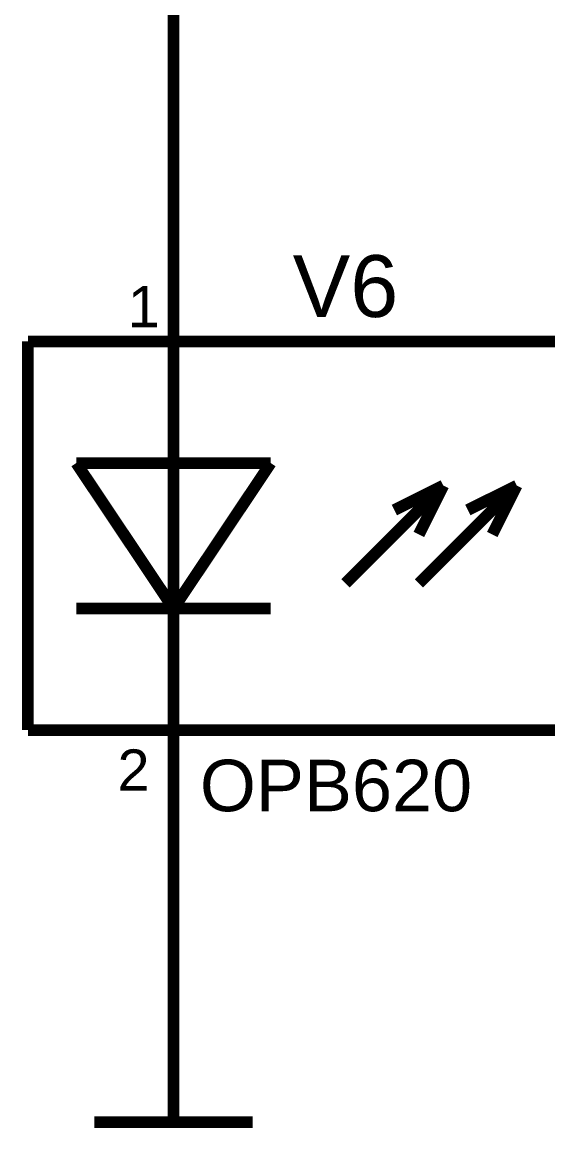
# Model space of a CAD drawing. Header units: millimetres. Extents: x -2024 to 917, y -725 to 13.
# Drawn here: x -1805.36 to -1791.85, y -694.4 to -665.95 of the extents above; entities that cross this region are included whole.
import ezdxf

# ---------------------------------------------------------------- set-up
doc = ezdxf.new("R2010")
doc.units = ezdxf.units.MM
doc.styles.get("Standard").update_dxf_attribs({"font": 'arial.ttf'})

msp = doc.modelspace()

# ---------------------------------------------------------------- linework, layer by layer
at = {"color": 7, "const_width": 0.3}
for points in [[(-1801.468, -629.177), (-1801.468, -671.667)], [(-1801.468, -676.668), (-1801.468, -671.667)], [(-1805.209, -674.168), (-1786.473, -674.168)], [(-1805.209, -684.169), (-1805.209, -674.168)], [(-1801.468, -676.668), (-1801.468, -681.669)], [(-1798.969, -677.297), (-1803.968, -677.297)], [(-1801.468, -681.04), (-1803.968, -677.297)], [(-1798.969, -677.297), (-1801.468, -681.04)], [(-1797.049, -680.394), (-1794.534, -677.877)], [(-1794.534, -677.877), (-1795.791, -678.506)], [(-1795.163, -680.394), (-1792.647, -677.877)], [(-1794.534, -677.877), (-1795.163, -679.135)], [(-1792.647, -677.877), (-1793.905, -678.506)], [(-1792.647, -677.877), (-1793.276, -679.135)], [(-1798.969, -681.04), (-1803.968, -681.04)], [(-1801.468, -681.669), (-1801.468, -686.67)], [(-1786.473, -684.169), (-1805.209, -684.169)], [(-1801.468, -689.17), (-1801.468, -686.67)], [(-1801.468, -689.17), (-1801.468, -694.254)], [(-1803.504, -694.254), (-1799.433, -694.254)]]:
    msp.add_lwpolyline(points, dxfattribs=at)

# ---------------------------------------------------------------- texts
at = {"color": 7}
for s, height, p in [('V6', 1.5897, (-1798.407, -673.539)), ('1', 1.06, (-1802.644, -673.803)), ('2', 1.06, (-1802.908, -685.726)), ('OPB620', 1.3247, (-1800.79, -686.256))]:
    msp.add_text(s, height=height, dxfattribs=at).set_placement(p)

doc.saveas('drawing.dxf')
